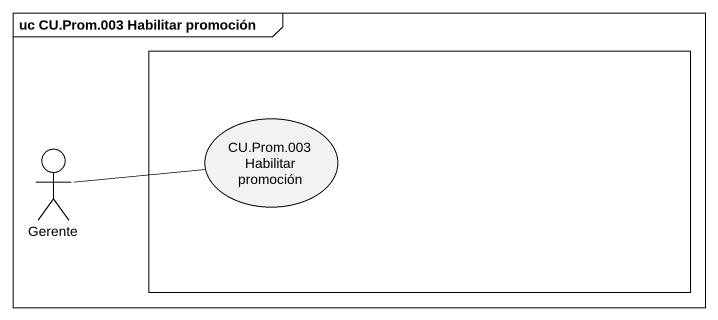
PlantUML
@startuml
mainframe uc CU.Prom.003 Habilitar promoción
rectangle " " as rectangle1 {
  usecase "CU.Prom.003 Habilitar promoción" as CU_Prom_003_Habilitar
}
actor Gerente
Gerente -right- CU_Prom_003_Habilitar
@enduml
